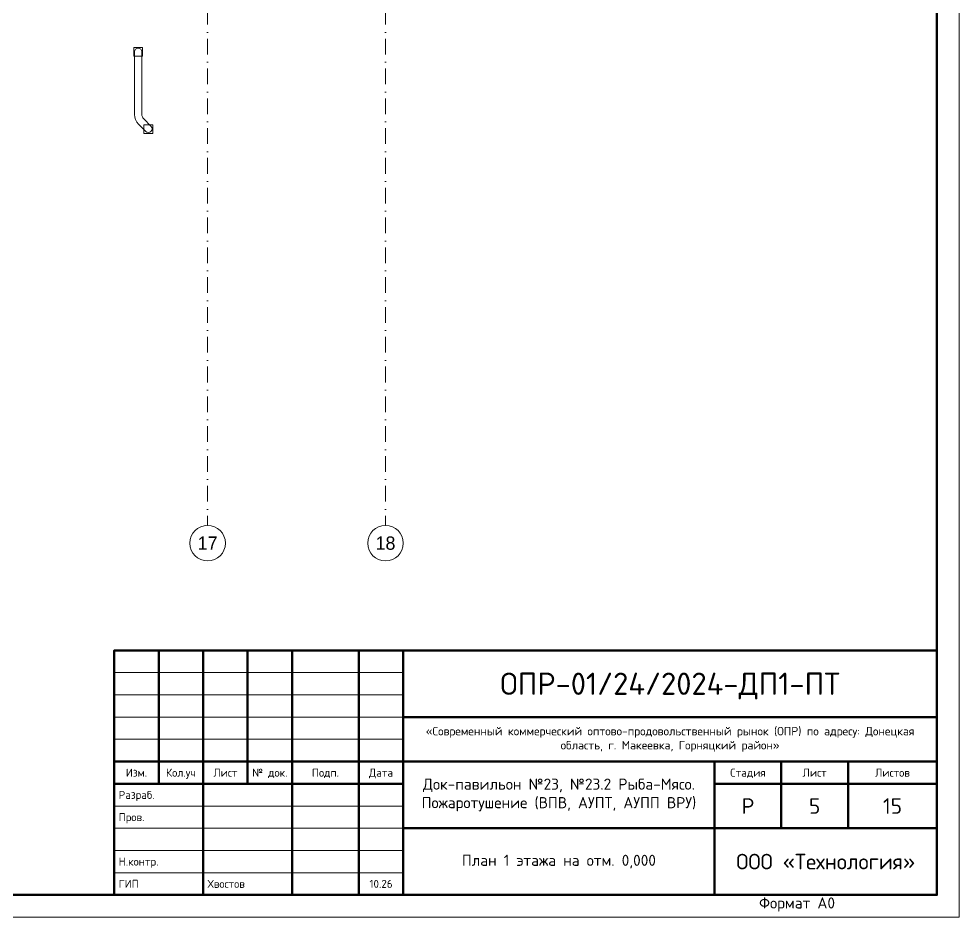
# Model space of a CAD drawing. Header units: millimetres. Extents: x 0 to 2118900, y -20000 to 84100.
# Drawn here: x 497755 to 518900, y 0 to 20204 of the extents above; entities that cross this region are included whole.
import ezdxf
from ezdxf.enums import TextEntityAlignment as Align

# ---------------------------------------------------------------- set-up
doc = ezdxf.new("R2010")
doc.units = ezdxf.units.MM
doc.linetypes.add('Dot & Dashed', pattern=[670.277762, 352.777767, -176.388884, 0, -141.111112])
for name, color, linetype, lineweight in [('АР_подоснова', 8, 'Continuous', 13), ('ПТ_рамка', 7, 'Continuous', 50), ('ПТ_рамка_тонк', 7, 'Continuous', 18), ('ПТ_текст', 7, 'Continuous', 18)]:
    doc.layers.add(name, color=color, linetype=linetype, lineweight=lineweight)
doc.styles.add('АР_текст_1', font='arial.ttf')
doc.styles.add('ПТ', font='isocpeur.ttf')
doc.styles.add('ПТ_загл', font='isocpeur.ttf')

# ---------------------------------------------------------------- blocks, each defined once
blk = doc.blocks.new('Wheel_Guide_WBM')
at = {"color": 0, "linetype": 'Continuous', "lineweight": -2, "flags": 128}
for points in [[(-100, 100), (-100, -100), (100, -100), (100, 100)], [(129, -1638), (129, -1838), (329, -1838), (329, -1638)]]:
    blk.add_lwpolyline(points, close=True, dxfattribs=at)
blk.add_lwpolyline([(-84, 0), (-84, -1405, 0.198912), (8, -1626), (170, -1788, 1), (288, -1670), (126, -1508, -0.198912), (84, -1405), (84, 0, 1)], format="xyb", close=True, dxfattribs=at)
blk = doc.blocks.new('Стандартный Маркер Сетки_40')
at = {"color": 0, "linetype": 'Dot & Dashed', "lineweight": -2}
for p in [(0, 0), (55187, 0)]:
    blk.add_line(p, (55187, 0), dxfattribs=at)
at = {"color": 0, "linetype": 'Continuous', "lineweight": -2}
blk.add_circle((55587, 0), 400, dxfattribs=at)
at = {"color": 0, "linetype": 'Dot & Dashed', "lineweight": -2}
blk.add_point((55187, 0), dxfattribs=at)
blk.add_point((55187, 0), dxfattribs=at)
at = {"color": 0, "lineweight": -2, "style": 'АР_текст_1'}
blk.add_attdef('AC_MarkerText_1', text='', height=300, rotation=90, dxfattribs=at).set_placement((55368, -69), align=Align.TOP_CENTER)
blk = doc.blocks.new('AR_F1')
at = {"layer": 'АР_подоснова', "linetype": 'Continuous'}
ref = blk.add_blockref('Стандартный Маркер Сетки_40', (94000, 40000), dxfattribs=dict(at, zscale=1000, rotation=270))
ref.add_attrib('AC_MarkerText_1', '17', dxfattribs={"layer": '0', "color": 0, "lineweight": 0, "height": 300, "rotation": 360}).set_placement((94000, -15437), align=Align.TOP_CENTER)
ref = blk.add_blockref('Стандартный Маркер Сетки_40', (98000, 40000), dxfattribs=dict(at, zscale=1000, rotation=270))
ref.add_attrib('AC_MarkerText_1', '18', dxfattribs={"layer": '0', "color": 0, "lineweight": 0, "height": 300, "rotation": 360}).set_placement((98000, -15437), align=Align.TOP_CENTER)
at = {"layer": 'АР_подоснова', "linetype": 'Continuous', "zscale": 1000}
blk.add_blockref('Wheel_Guide_WBM', (92438, -4540), dxfattribs=at)

msp = doc.modelspace()

# ---------------------------------------------------------------- linework, layer by layer
at = {"layer": 'ПТ_рамка', "lineweight": 50}
for p, q in [((500900, 3000), (500900, 6000)), ((501900, 3000), (501900, 6000)), ((502900, 3000), (502900, 6000)), ((503900, 3000), (503900, 6000)), ((505400, 3000), (505400, 6000)), ((499900, 3500), (506400, 3500)), ((506400, 3500), (518400, 3500)), ((514900, 2000), (514900, 3500)), ((516400, 2000), (516400, 3500)), ((499900, 3000), (506400, 3000)), ((501900, 500), (501900, 3000)), ((503900, 500), (503900, 3000)), ((505400, 500), (505400, 3000)), ((513400, 3000), (518400, 3000))]:
    msp.add_line(p, q, dxfattribs=at)
at = {"layer": 'ПТ_рамка', "lineweight": 70}
for p, q in [((506400, 500), (506400, 6000)), ((506400, 4500), (518400, 4500)), ((513400, 500), (513400, 3500)), ((506400, 2000), (518400, 2000))]:
    msp.add_line(p, q, dxfattribs=at)
at = {"layer": 'ПТ_рамка', "lineweight": 18}
for p, q in [((499900, 5500), (506400, 5500)), ((499900, 5000), (506400, 5000)), ((499900, 4500), (506400, 4500)), ((499900, 4000), (506400, 4000)), ((499900, 2500), (506400, 2500)), ((499900, 2000), (506400, 2000)), ((499900, 1500), (506400, 1500)), ((499900, 1000), (506400, 1000))]:
    msp.add_line(p, q, dxfattribs=at)
at = {"layer": 'ПТ_рамка', "lineweight": 70}
for points in [[(402000, 500), (518400, 500), (518400, 83600), (402000, 83600)], [(499900, 500), (518400, 500), (518400, 6000), (499900, 6000)]]:
    msp.add_lwpolyline(points, close=True, dxfattribs=at)
at = {"layer": 'ПТ_рамка_тонк', "lineweight": 13}
msp.add_lwpolyline([(400000, 0), (518900, 0), (518900, 84100), (400000, 84100)], close=True, dxfattribs=at)

# ---------------------------------------------------------------- block references
at = {"layer": 'АР_подоснова'}
msp.add_blockref('AR_F1', (408000, 24000), dxfattribs=at)

# ---------------------------------------------------------------- texts
at = {"layer": 'ПТ_текст'}
for s, height, style, p in [('ОПР-01/24/2024-ДП1-ПТ', 500, 'ПТ_загл', (512400, 5250)), ('Изм.', 180, 'ПТ', (500400, 3250)), ('Кол.уч', 180, 'ПТ', (501400, 3250)), ('Лист', 180, 'ПТ', (502400, 3250)), ('№ док.', 180, 'ПТ', (503400, 3250)), ('Подп.', 180, 'ПТ', (504650, 3250)), ('Дата', 180, 'ПТ', (505900, 3250)), ('Стадия', 180, 'ПТ', (514150, 3250)), ('Лист', 180, 'ПТ', (515650, 3250)), ('Листов', 180, 'ПТ', (517400, 3250)), ('Р', 350, 'ПТ', (514150, 2500)), ('5', 350, 'ПТ', (515650, 2500)), ('15', 350, 'ПТ', (517400, 2500)), ('ООО «Технология»', 350, 'ПТ', (515900, 1250)), ('10.26', 180, 'ПТ', (505900, 750))]:
    msp.add_text(s, height=height, dxfattribs=dict(at, style=style)).set_placement(p, align=Align.MIDDLE_CENTER)
at = {"layer": 'ПТ_текст', "style": 'ПТ'}
for s, p in [('Разраб.', (500000, 2750)), ('Пров.', (500000, 2250)), ('Н.контр.', (500000, 1250)), ('ГИП', (500000, 750)), ('Хвостов', (502000, 750))]:
    msp.add_text(s, height=180, dxfattribs=at).set_placement(p, align=Align.MIDDLE_LEFT)
msp.add_text('Формат A0', height=250, dxfattribs=at).set_placement((514400, 120), align=Align.BOTTOM_LEFT)
at = {"layer": 'ПТ_текст', "attachment_point": 5, "style": 'ПТ'}
for s, insert, char_height, width in [('«Современный коммерческий оптово-продовольственный рынок (ОПР) по адресу: Донецкая область, г. Макеевка, Горняцкий район»', (512400, 4000), 190, 11600), ('Док-павильон №23, №23.2 Рыба-Мясо. Пожаротушение (ВПВ, АУПТ, АУПП ВРУ)', (509900, 2750), 250, 6600), ('План 1 этажа на отм. 0,000', (509900, 1250), 250, 6600)]:
    msp.add_mtext(s, dxfattribs=dict(at, insert=insert, char_height=char_height, width=width))

doc.saveas('drawing.dxf')
